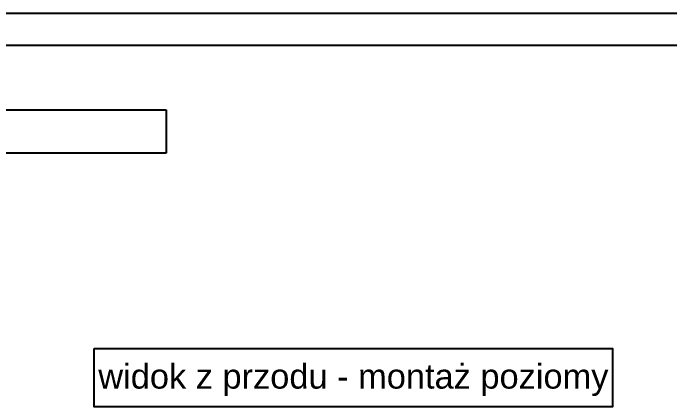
# Model space of a CAD drawing. Extents: x -106823 to -42801, y 48734 to 74234.
# Drawn here: x -96071 to -90734, y 71032 to 74234 of the extents above; entities that cross this region are included whole.
import ezdxf

# ---------------------------------------------------------------- set-up
doc = ezdxf.new("R2010")
doc.units = 0
doc.header["$MEASUREMENT"] = 0
doc.header["$XCLIPFRAME"] = 0
doc.layers.add('2D Drafting - General_Pen_No__5', color=7, linetype='Continuous', lineweight=25, true_color=0x40a5ff)
doc.layers.add('Annotation - Text_Pen_No__5', color=7, linetype='Continuous', lineweight=25, true_color=0x40a5ff)
doc.layers.add('Drawing & Figure', color=7, linetype='Continuous')
doc.styles.add('GENERATED_STYLE_2', font='arial.ttf')
picture_1 = doc.add_image_def('image1.jpg', size_in_pixel=(878, 119))

msp = doc.modelspace()

# ---------------------------------------------------------------- linework, layer by layer
at = {"layer": '2D Drafting - General_Pen_No__5', "linetype": 'Continuous'}
for p, q in [((-98135.54, 74233.87), (-42800.66, 74233.87)), ((-97875.9, 73974.23), (-43060.3, 73974.23))]:
    msp.add_line(p, q, dxfattribs=at)
at = {"layer": 'Annotation - Text_Pen_No__5', "linetype": 'Continuous', "flags": 128}
msp.add_lwpolyline([(-95413.06, 71506.54), (-91199.11, 71506.54), (-91199.11, 71032.25), (-95413.06, 71032.25)], close=True, dxfattribs=at)

# ---------------------------------------------------------------- texts
at = {"layer": 'Annotation - Text_Pen_No__5', "linetype": 'Continuous', "insert": (-93306.09, 71380.82), "char_height": 200, "attachment_point": 2, "style": 'GENERATED_STYLE_2'}
msp.add_mtext('{widok z przodu - montaż poziomy}', dxfattribs=at)

# ---------------------------------------------------------------- pictures from other files: only their frames are drawn
at = {"layer": 'Drawing & Figure', "linetype": 'Continuous'}
image = msp.add_image(picture_1, insert=(-97426.73, 73095.13), size_in_units=(2598.84, 352.23), dxfattribs=at)
image.set_boundary_path([(-0.5, -0.5), (877.5, 118.5)])

doc.saveas('drawing.dxf')
